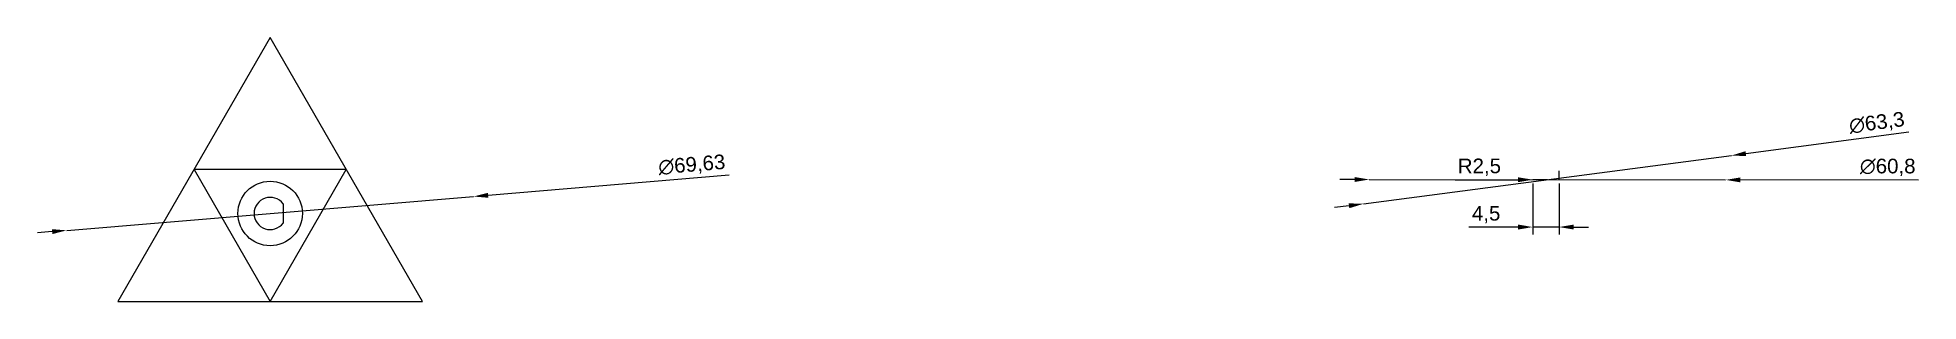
# Model space of a CAD drawing. Header units: millimetres. Extents: x 2609 to 2930, y 1918 to 1963.
import ezdxf

# ---------------------------------------------------------------- set-up
doc = ezdxf.new("R2010")
doc.units = ezdxf.units.MM
doc.styles.get("Standard").update_dxf_attribs({"font": 'arial.ttf'})
doc.dimstyles.new('ISO-25', dxfattribs={"dimtxt": 2.5, "dimasz": 2.5, "dimexe": 1.25, "dimexo": 0.625, "dimtad": 1, "dimtxsty": 'Standard', "dimcen": 2.5, "dimadec": 0, "dimazin": 0, "dimtfac": 1, "dimtmove": 0, "dimatfit": 3, "dimfxl": 1, "dimarcsym": 0})

# ---------------------------------------------------------------- blocks, each defined once
blk = doc.blocks.new('*D1')
at = {"color": 0, "lineweight": -2, "transparency": 16777216}
for p, q in [((2850.59, 1939.24), (2861.31, 1939.25)), ((2866.31, 1939.25), (2863.81, 1939.25))]:
    blk.add_line(p, q, dxfattribs=at)
at = {"color": 0, "transparency": 16777216}
blk.add_solid([(2861.31, 1939.66), (2861.31, 1938.83), (2863.81, 1939.25)], dxfattribs=at)
at = {"layer": 'Defpoints', "color": 0, "transparency": 16777216}
for p in [(2863.81, 1939.25), (2866.31, 1939.25)]:
    blk.add_point(p, dxfattribs=at)
at = {"color": 0, "transparency": 16777216, "insert": (2854.7, 1941.37), "char_height": 2.5, "attachment_point": 5, "rotation": 0.0484}
blk.add_mtext('R2,5', dxfattribs=at)
blk = doc.blocks.new('*D2')
at = {"color": 0, "lineweight": -2, "transparency": 16777216}
for p, q in [((2863.81, 1938.62), (2863.81, 1929.92)), ((2868.31, 1938.62), (2868.31, 1929.92)), ((2861.31, 1931.17), (2852.88, 1931.17)), ((2868.31, 1931.17), (2863.81, 1931.17)), ((2870.81, 1931.17), (2873.31, 1931.17))]:
    blk.add_line(p, q, dxfattribs=at)
at = {"color": 0, "transparency": 16777216}
for points in [[(2861.31, 1931.59), (2861.31, 1930.75), (2863.81, 1931.17)], [(2870.81, 1931.59), (2870.81, 1930.75), (2868.31, 1931.17)]]:
    blk.add_solid(points, dxfattribs=at)
at = {"layer": 'Defpoints', "color": 0, "transparency": 16777216}
for p in [(2863.81, 1939.25), (2868.31, 1939.25), (2863.81, 1931.17)]:
    blk.add_point(p, dxfattribs=at)
at = {"color": 0, "transparency": 16777216, "insert": (2855.85, 1933.29), "char_height": 2.5, "attachment_point": 5}
blk.add_mtext('4,5', dxfattribs=at)
blk = doc.blocks.new('*D3')
at = {"color": 0, "lineweight": -2, "transparency": 16777216}
for p, q in [((2833.41, 1939.29), (2830.91, 1939.29)), ((2835.91, 1939.28), (2896.71, 1939.22)), ((2929.61, 1939.18), (2899.21, 1939.21))]:
    blk.add_line(p, q, dxfattribs=at)
at = {"color": 0, "transparency": 16777216}
for points in [[(2833.41, 1939.7), (2833.41, 1938.87), (2835.91, 1939.28)], [(2899.21, 1939.63), (2899.2, 1938.8), (2896.71, 1939.22)]]:
    blk.add_solid(points, dxfattribs=at)
at = {"layer": 'Defpoints', "color": 0, "transparency": 16777216}
for p in [(2835.91, 1939.28), (2896.71, 1939.22)]:
    blk.add_point(p, dxfattribs=at)
at = {"color": 0, "transparency": 16777216, "insert": (2924.37, 1941.35), "char_height": 2.5, "attachment_point": 5, "rotation": 359.9348}
blk.add_mtext('∅60,8', dxfattribs=at)
blk = doc.blocks.new('*D4')
at = {"color": 0, "lineweight": -2, "transparency": 16777216}
for p, q in [((2928, 1947.35), (2900.17, 1943.69)), ((2834.92, 1935.13), (2897.69, 1943.37)), ((2832.45, 1934.81), (2829.97, 1934.48))]:
    blk.add_line(p, q, dxfattribs=at)
at = {"color": 0, "transparency": 16777216}
for points in [[(2900.11, 1944.11), (2900.22, 1943.28), (2897.69, 1943.37)], [(2832.39, 1935.22), (2832.5, 1934.39), (2834.92, 1935.13)]]:
    blk.add_solid(points, dxfattribs=at)
at = {"layer": 'Defpoints', "color": 0, "transparency": 16777216}
for p in [(2897.69, 1943.37), (2834.92, 1935.13)]:
    blk.add_point(p, dxfattribs=at)
at = {"color": 0, "transparency": 16777216, "insert": (2922.53, 1948.82), "char_height": 2.5, "attachment_point": 5, "rotation": 7.4769}
blk.add_mtext('∅63,3', dxfattribs=at)
blk = doc.blocks.new('*D6')
at = {"color": 0, "lineweight": -2, "transparency": 16777216}
for p, q in [((2726.68, 1940.01), (2685.55, 1936.58)), ((2613.66, 1930.6), (2683.05, 1936.38)), ((2611.17, 1930.4), (2608.68, 1930.19))]:
    blk.add_line(p, q, dxfattribs=at)
at = {"color": 0, "transparency": 16777216}
for points in [[(2685.51, 1937), (2685.58, 1936.17), (2683.05, 1936.38)], [(2611.14, 1930.81), (2611.21, 1929.98), (2613.66, 1930.6)]]:
    blk.add_solid(points, dxfattribs=at)
at = {"layer": 'Defpoints', "color": 0, "transparency": 16777216}
for p in [(2683.05, 1936.38), (2613.66, 1930.6)]:
    blk.add_point(p, dxfattribs=at)
at = {"color": 0, "transparency": 16777216, "insert": (2720.32, 1941.65), "char_height": 2.5, "attachment_point": 5, "rotation": 4.7566}
blk.add_mtext('∅69,63', dxfattribs=at)

msp = doc.modelspace()

# ---------------------------------------------------------------- linework, layer by layer
msp.add_line((2650.559, 1935.14), (2650.559, 1931.84))
for points in [[(2648.359, 1963.49), (2622.379, 1918.49), (2674.34, 1918.49)], [(2648.359, 1918.49), (2661.35, 1940.99), (2635.369, 1940.99)]]:
    msp.add_lwpolyline(points, close=True)
msp.add_lwpolyline([(2868.305, 1939.25), (2868.305, 1940.75)])
msp.add_lwpolyline([(2868.305, 1939.25), (2868.305, 1940.75)])
msp.add_circle((2648.359, 1933.49), 5.5)
msp.add_arc((2648.359, 1933.49), 2.75, 36.8699, 323.1301)

# ---------------------------------------------------------------- dimensions: what is measured, and where the dimension line sits
for p1, p2, picture, middle in [((2834.925, 1935.131), (2897.686, 1943.368), '*D4', (2922.808, 1946.665)), ((2613.664, 1930.603), (2683.055, 1936.377), '*D6', (2720.502, 1939.493)), ((2835.905, 1939.284), (2896.705, 1939.215), '*D3', (2924.371, 1939.184))]:
    dim = msp.add_diameter_dim_2p(p1=p1, p2=p2, dimstyle='ISO-25')
    dim.commit()
    dim.dimension.update_dxf_attribs({"geometry": picture, "text_midpoint": middle, "dimtype": 163})
dim = msp.add_radius_dim(center=(2866.305, 1939.25), mpoint=(2863.805, 1939.248), dimstyle='ISO-25')
dim.commit()
dim.dimension.update_dxf_attribs({"geometry": '*D1', "text_midpoint": (2854.697, 1941.367)})
dim = msp.add_linear_dim(base=(2863.805, 1931.171), p1=(2868.305, 1939.25), p2=(2863.805, 1939.25), dimstyle='ISO-25')
dim.commit()
dim.dimension.update_dxf_attribs({"geometry": '*D2', "text_midpoint": (2855.845, 1933.293)})

doc.saveas('drawing.dxf')
